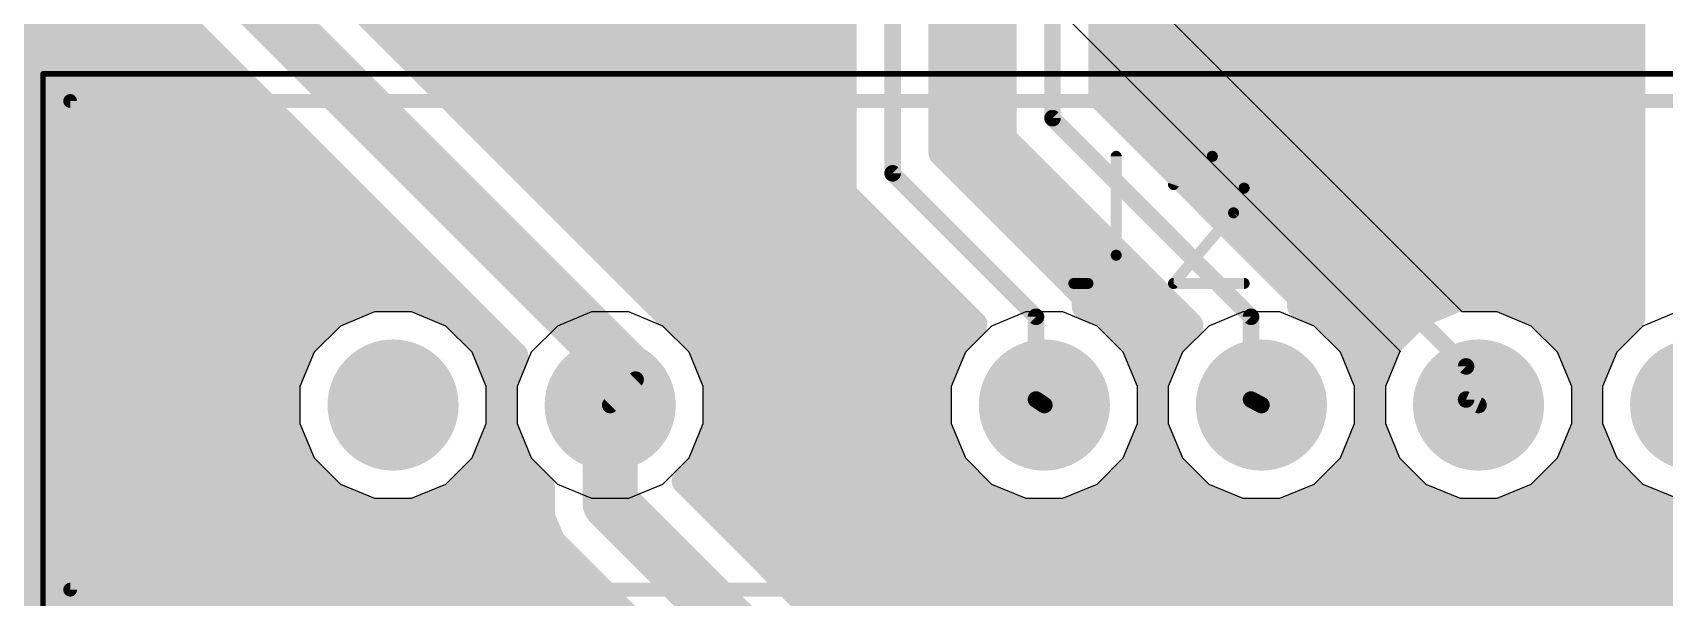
# Model space of a CAD drawing. Extents: x -1.28 to 1.28, y -1.28 to 1.27.
# Drawn here: x -0.412 to 0.18, y -0.72 to -0.515 of the extents above; entities that cross this region are included whole.
import ezdxf

# ---------------------------------------------------------------- set-up
doc = ezdxf.new("R2010")
doc.units = 0
for name, color, linetype in [('1', 12, 'CONTINUOUS'), ('16', 132, 'CONTINUOUS'), ('17', 110, 'CONTINUOUS'), ('20', 31, 'CONTINUOUS'), ('21', 100, 'CONTINUOUS'), ('25', 100, 'CONTINUOUS'), ('39', 12, 'CONTINUOUS'), ('51', 100, 'CONTINUOUS')]:
    doc.layers.add(name, color=color, linetype=linetype)

# ---------------------------------------------------------------- blocks, each defined once
blk = doc.blocks.new('ROUNDP')
at = {"const_width": 0.5}
blk.add_lwpolyline([(0, -0.25, 1), (0, 0.25, 1), (0, -0.25)], format="xyb", dxfattribs=at)

msp = doc.modelspace()

# ---------------------------------------------------------------- linework, layer by layer
at = {"layer": '1'}
for points, const_width in [([(-0.1, 0.038), (-0.1, -0.566)], 0.006), ([(-0.042, -0.306), (-0.042, -0.546)], 0.006), ([(-0.118, -0.329802), (-0.118, -0.573456)], 0.01), ([(-0.082, -0.558544), (-0.082, -0.329802)], 0.01), ([(-0.024, -0.538544), (-0.024, -0.335802)], 0.01), ([(-0.06, -0.343159), (-0.06, -0.553456)], 0.01), ([(0.168, -0.355456), (0.168, -0.618417)], 0.01), ([(-0.18226, -0.616384), (-0.3775, -0.421145)], 0.01), ([(-0.4, -0.434), (-0.19322, -0.64078)], 0.02), ([(-0.421194, -0.448161), (-0.237075, -0.63228)], 0.01), ([(-0.682, -0.51), (-0.359355, -0.51)], 0.01), ([(-0.288645, -0.51), (-0.118, -0.51)], 0.01), ([(-0.082, -0.51), (-0.06, -0.51)], 0.01), ([(-0.024, -0.51), (0.168, -0.51)], 0.01), ([(-0.682, -0.52), (-0.349355, -0.52)], 0.01), ([(-0.278645, -0.52), (-0.118, -0.52)], 0.01), ([(-0.082, -0.52), (-0.06, -0.52)], 0.01), ([(-0.024, -0.52), (0.168, -0.52)], 0.01), ([(-0.682, -0.53), (-0.339355, -0.53)], 0.01), ([(-0.268645, -0.53), (-0.118, -0.53)], 0.01), ([(-0.082, -0.53), (-0.06, -0.53)], 0.01), ([(-0.024, -0.53), (0.168, -0.53)], 0.01), ([(-0.682, -0.54), (-0.329355, -0.54)], 0.01), ([(-0.258645, -0.54), (-0.118, -0.54)], 0.01), ([(-0.082, -0.54), (-0.06, -0.54)], 0.01), ([(0.048, -0.610544), (-0.024, -0.538544)], 0.01), ([(-0.022544, -0.54), (0.168, -0.54)], 0.01), ([(-0.042, -0.546), (0.03, -0.618)], 0.006), ([(-0.682, -0.55), (-0.319355, -0.55)], 0.01), ([(-0.248645, -0.55), (-0.118, -0.55)], 0.01), ([(-0.082, -0.55), (-0.06, -0.55)], 0.01), ([(-0.06, -0.553456), (-0.049456, -0.564)], 0.01), ([(-0.012544, -0.55), (0.168, -0.55)], 0.01), ([(-0.682, -0.56), (-0.309355, -0.56)], 0.01), ([(-0.238645, -0.56), (-0.118, -0.56)], 0.01), ([(-0.03, -0.610544), (-0.082, -0.558544)], 0.01), ([(-0.080544, -0.56), (-0.053456, -0.56)], 0.01), ([(-0.002544, -0.56), (0.168, -0.56)], 0.01), ([(-0.049456, -0.564), (0.007741, -0.621196)], 0.01), ([(-0.682, -0.57), (-0.299355, -0.57)], 0.01), ([(-0.228645, -0.57), (-0.118, -0.57)], 0.01), ([(-0.1, -0.566), (-0.048, -0.618)], 0.006), ([(-0.070544, -0.57), (-0.043456, -0.57)], 0.01), ([(0.007456, -0.57), (0.168, -0.57)], 0.01), ([(-0.118, -0.573456), (-0.107456, -0.584)], 0.01), ([(-0.682, -0.58), (-0.289355, -0.58)], 0.01), ([(-0.218645, -0.58), (-0.111456, -0.58)], 0.01), ([(-0.107456, -0.584), (-0.070629, -0.620826)], 0.01), ([(-0.060544, -0.58), (-0.033456, -0.58)], 0.01), ([(0.017456, -0.58), (0.168, -0.58)], 0.01), ([(-0.682, -0.59), (-0.279355, -0.59)], 0.01), ([(-0.208645, -0.59), (-0.101456, -0.59)], 0.01), ([(-0.050544, -0.59), (-0.023456, -0.59)], 0.01), ([(0.027456, -0.59), (0.168, -0.59)], 0.01), ([(-0.682, -0.6), (-0.269355, -0.6)], 0.01), ([(-0.198645, -0.6), (-0.091456, -0.6)], 0.01), ([(-0.040544, -0.6), (-0.013456, -0.6)], 0.01), ([(0.037456, -0.6), (0.168, -0.6)], 0.01), ([(-0.682, -0.61), (-0.259355, -0.61)], 0.01), ([(-0.288895, -0.61122), (-0.303148, -0.617124)], 0.01), ([(-0.273467, -0.61122), (-0.288895, -0.61122)], 0.01), ([(-0.259214, -0.617124), (-0.273467, -0.61122)], 0.01), ([(-0.188645, -0.61), (-0.081456, -0.61)], 0.01), ([(-0.030544, -0.61), (-0.003456, -0.61)], 0.01), ([(-0.03, -0.614222), (-0.03, -0.610544)], 0.01), ([(-0.022994, -0.617124), (-0.03, -0.614222)], 0.01), ([(0.047456, -0.61), (0.168, -0.61)], 0.01), ([(0.048, -0.613916), (0.048, -0.610544)], 0.01), ([(0.055746, -0.617124), (0.048, -0.613916)], 0.01), ([(0.104806, -0.61122), (0.090553, -0.617124)], 0.01), ([(0.120233, -0.61122), (0.104806, -0.61122)], 0.01), ([(0.134486, -0.617124), (0.120233, -0.61122)], 0.01), ([(-0.682, -0.62), (-0.306024, -0.62)], 0.01), ([(-0.303148, -0.617124), (-0.314057, -0.628033)], 0.01), ([(-0.248305, -0.628033), (-0.259214, -0.617124)], 0.01), ([(-0.256338, -0.62), (-0.249355, -0.62)], 0.01), ([(-0.180474, -0.617124), (-0.18226, -0.616384)], 0.01), ([(-0.169565, -0.628033), (-0.180474, -0.617124)], 0.01), ([(-0.177598, -0.62), (-0.071456, -0.62)], 0.01), ([(-0.048, -0.618), (-0.048, -0.648)], 0.006), ([(-0.012085, -0.628033), (-0.022994, -0.617124)], 0.01), ([(-0.020118, -0.62), (0.006544, -0.62)], 0.01), ([(0.03, -0.618), (0.03, -0.648)], 0.006), ([(0.066655, -0.628033), (0.055746, -0.617124)], 0.01), ([(0.058622, -0.62), (0.087677, -0.62)], 0.01), ([(0.090553, -0.617124), (0.079644, -0.628033)], 0.01), ([(0.145395, -0.628033), (0.134486, -0.617124)], 0.01), ([(0.137362, -0.62), (0.166417, -0.62)], 0.01), ([(0.168, -0.618417), (0.158384, -0.628033)], 0.01), ([(-0.070629, -0.620826), (-0.077836, -0.628033)], 0.01), ([(0.007741, -0.621196), (0.000904, -0.628033)], 0.01), ([(-0.682, -0.63), (-0.314871, -0.63)], 0.01), ([(-0.314057, -0.628033), (-0.319961, -0.642286)], 0.01), ([(-0.242402, -0.642286), (-0.248305, -0.628033)], 0.01), ([(-0.247491, -0.63), (-0.239355, -0.63)], 0.01), ([(-0.237075, -0.63228), (-0.24122, -0.642286)], 0.01), ([(-0.163661, -0.642286), (-0.169565, -0.628033)], 0.01), ([(-0.16875, -0.63), (-0.078651, -0.63)], 0.01), ([(-0.077836, -0.628033), (-0.08374, -0.642286)], 0.01), ([(-0.006181, -0.642286), (-0.012085, -0.628033)], 0.01), ([(-0.01127, -0.63), (0.000089, -0.63)], 0.01), ([(0.000904, -0.628033), (-0.005, -0.642286)], 0.01), ([(0.072559, -0.642286), (0.066655, -0.628033)], 0.01), ([(0.06747, -0.63), (0.078829, -0.63)], 0.01), ([(0.079644, -0.628033), (0.07374, -0.642286)], 0.01), ([(0.151299, -0.642286), (0.145395, -0.628033)], 0.01), ([(0.14621, -0.63), (0.157569, -0.63)], 0.01), ([(0.158384, -0.628033), (0.15248, -0.642286)], 0.01), ([(-0.682, -0.64), (-0.319014, -0.64)], 0.01), ([(-0.319961, -0.642286), (-0.319961, -0.657714)], 0.01), ([(-0.243348, -0.64), (-0.240273, -0.64)], 0.01), ([(-0.242402, -0.657714), (-0.242402, -0.642286)], 0.01), ([(-0.24122, -0.642286), (-0.24122, -0.657714)], 0.01), ([(-0.202441, -0.65), (-0.19322, -0.64078)], 0.006), ([(-0.164608, -0.64), (-0.082793, -0.64)], 0.01), ([(-0.163661, -0.657714), (-0.163661, -0.642286)], 0.01), ([(-0.08374, -0.642286), (-0.08374, -0.657714)], 0.01), ([(-0.007128, -0.64), (-0.004053, -0.64)], 0.01), ([(-0.006181, -0.657714), (-0.006181, -0.642286)], 0.01), ([(-0.005, -0.642286), (-0.005, -0.657714)], 0.01), ([(0.071612, -0.64), (0.074687, -0.64)], 0.01), ([(0.072559, -0.657714), (0.072559, -0.642286)], 0.01), ([(0.07374, -0.642286), (0.07374, -0.657714)], 0.01), ([(0.150352, -0.64), (0.153427, -0.64)], 0.01), ([(0.151299, -0.657714), (0.151299, -0.642286)], 0.01), ([(0.15248, -0.642286), (0.15248, -0.657714)], 0.01), ([(-0.682, -0.65), (-0.319961, -0.65)], 0.01), ([(-0.242402, -0.65), (-0.24122, -0.65)], 0.01), ([(-0.202441, -0.65), (-0.202441, -0.685559)], 0.02), ([(-0.163661, -0.65), (-0.08374, -0.65)], 0.01), ([(-0.048, -0.648), (-0.044961, -0.65)], 0.006), ([(-0.006181, -0.65), (-0.005, -0.65)], 0.01), ([(0.03, -0.648), (0.03378, -0.65)], 0.006), ([(0.072559, -0.65), (0.07374, -0.65)], 0.01), ([(0.151299, -0.65), (0.15248, -0.65)], 0.01), ([(-0.682, -0.66), (-0.319014, -0.66)], 0.01), ([(-0.319961, -0.657714), (-0.314057, -0.671967)], 0.01), ([(-0.248305, -0.671967), (-0.242402, -0.657714)], 0.01), ([(-0.243349, -0.66), (-0.240273, -0.66)], 0.01), ([(-0.24122, -0.657714), (-0.235317, -0.671967)], 0.01), ([(-0.169565, -0.671967), (-0.163661, -0.657714)], 0.01), ([(-0.164609, -0.66), (-0.082793, -0.66)], 0.01), ([(-0.08374, -0.657714), (-0.077836, -0.671967)], 0.01), ([(-0.012085, -0.671967), (-0.006181, -0.657714)], 0.01), ([(-0.007128, -0.66), (-0.004053, -0.66)], 0.01), ([(-0.005, -0.657714), (0.000904, -0.671967)], 0.01), ([(0.066655, -0.671967), (0.072559, -0.657714)], 0.01), ([(0.071612, -0.66), (0.074687, -0.66)], 0.01), ([(0.07374, -0.657714), (0.079644, -0.671967)], 0.01), ([(0.145395, -0.671967), (0.151299, -0.657714)], 0.01), ([(0.150352, -0.66), (0.153427, -0.66)], 0.01), ([(0.15248, -0.657714), (0.158384, -0.671967)], 0.01), ([(-0.682, -0.67), (-0.314871, -0.67)], 0.01), ([(-0.314057, -0.671967), (-0.303148, -0.682876)], 0.01), ([(-0.259214, -0.682876), (-0.248305, -0.671967)], 0.01), ([(-0.247491, -0.67), (-0.236131, -0.67)], 0.01), ([(-0.235317, -0.671967), (-0.227441, -0.679843)], 0.01), ([(-0.175122, -0.677523), (-0.169565, -0.671967)], 0.01), ([(-0.168751, -0.67), (-0.078651, -0.67)], 0.01), ([(-0.077836, -0.671967), (-0.066927, -0.682876)], 0.01), ([(-0.022994, -0.682876), (-0.012085, -0.671967)], 0.01), ([(-0.01127, -0.67), (0.000089, -0.67)], 0.01), ([(0.000904, -0.671967), (0.011813, -0.682876)], 0.01), ([(0.055746, -0.682876), (0.066655, -0.671967)], 0.01), ([(0.06747, -0.67), (0.078829, -0.67)], 0.01), ([(0.079644, -0.671967), (0.090553, -0.682876)], 0.01), ([(0.134486, -0.682876), (0.145395, -0.671967)], 0.01), ([(0.14621, -0.67), (0.157569, -0.67)], 0.01), ([(0.158384, -0.671967), (0.169293, -0.682876)], 0.01), ([(-0.127645, -0.725), (-0.175122, -0.677523)], 0.01), ([(-0.682, -0.68), (-0.306023, -0.68)], 0.01), ([(-0.303148, -0.682876), (-0.288895, -0.688779)], 0.01), ([(-0.273467, -0.688779), (-0.259214, -0.682876)], 0.01), ([(-0.256339, -0.68), (-0.227441, -0.68)], 0.01), ([(-0.227441, -0.679843), (-0.227441, -0.690532)], 0.01), ([(-0.138, -0.75), (-0.202441, -0.685559)], 0.02), ([(-0.172645, -0.68), (-0.069803, -0.68)], 0.01), ([(-0.066927, -0.682876), (-0.052674, -0.688779)], 0.01), ([(-0.037247, -0.688779), (-0.022994, -0.682876)], 0.01), ([(-0.020118, -0.68), (0.008937, -0.68)], 0.01), ([(0.011813, -0.682876), (0.026066, -0.688779)], 0.01), ([(0.041493, -0.688779), (0.055746, -0.682876)], 0.01), ([(0.058622, -0.68), (0.087677, -0.68)], 0.01), ([(0.090553, -0.682876), (0.104806, -0.688779)], 0.01), ([(0.120233, -0.688779), (0.134486, -0.682876)], 0.01), ([(0.137362, -0.68), (0.166417, -0.68)], 0.01), ([(0.169293, -0.682876), (0.183546, -0.688779)], 0.01), ([(-0.682, -0.69), (-0.227441, -0.69)], 0.01), ([(-0.288895, -0.688779), (-0.273467, -0.688779)], 0.01), ([(-0.227441, -0.690532), (-0.223635, -0.69972)], 0.01), ([(-0.162645, -0.69), (0.366206, -0.69)], 0.01), ([(-0.052674, -0.688779), (-0.037247, -0.688779)], 0.01), ([(0.026066, -0.688779), (0.041493, -0.688779)], 0.01), ([(0.104806, -0.688779), (0.120233, -0.688779)], 0.01), ([(0.183546, -0.688779), (0.198974, -0.688779)], 0.01), ([(-0.682, -0.7), (-0.223355, -0.7)], 0.01), ([(-0.223635, -0.69972), (-0.216602, -0.706753)], 0.01), ([(-0.152645, -0.7), (0.356206, -0.7)], 0.01), ([(-0.216602, -0.706753), (-0.159194, -0.764161)], 0.01), ([(-0.682, -0.71), (-0.213355, -0.71)], 0.01), ([(-0.142645, -0.71), (0.346206, -0.71)], 0.01), ([(-0.682, -0.72), (-0.203355, -0.72)], 0.01), ([(-0.132645, -0.72), (0.336206, -0.72)], 0.01)]:
    msp.add_lwpolyline(points, dxfattribs=dict(at, const_width=const_width))
for points, const_width in [([(-0.359355, -0.5125, 1), (-0.359355, -0.5075)], 0.005), ([(-0.288645, -0.5075, 1), (-0.288645, -0.5125)], 0.005), ([(-0.118, -0.5125, 1), (-0.118, -0.5075)], 0.005), ([(-0.082, -0.5075, 1), (-0.082, -0.5125)], 0.005), ([(-0.06, -0.5125, 1), (-0.06, -0.5075)], 0.005), ([(-0.024, -0.5075, 1), (-0.024, -0.5125)], 0.005), ([(0.168, -0.5125, 1), (0.168, -0.5075)], 0.005), ([(-0.349355, -0.5225, 1), (-0.349355, -0.5175)], 0.005), ([(-0.278645, -0.5175, 1), (-0.278645, -0.5225)], 0.005), ([(-0.118, -0.5225, 1), (-0.118, -0.5175)], 0.005), ([(-0.082, -0.5175, 1), (-0.082, -0.5225)], 0.005), ([(-0.06, -0.5225, 1), (-0.06, -0.5175)], 0.005), ([(-0.024, -0.5175, 1), (-0.024, -0.5225)], 0.005), ([(0.168, -0.5225, 1), (0.168, -0.5175)], 0.005), ([(-0.339355, -0.5325, 1), (-0.339355, -0.5275)], 0.005), ([(-0.268645, -0.5275, 1), (-0.268645, -0.5325)], 0.005), ([(-0.118, -0.5325, 1), (-0.118, -0.5275)], 0.005), ([(-0.082, -0.5275, 1), (-0.082, -0.5325)], 0.005), ([(-0.06, -0.5325, 1), (-0.06, -0.5275)], 0.005), ([(-0.024, -0.5275, 1), (-0.024, -0.5325)], 0.005), ([(0.168, -0.5325, 1), (0.168, -0.5275)], 0.005), ([(-0.329355, -0.5425, 1), (-0.329355, -0.5375)], 0.005), ([(-0.258645, -0.5375, 1), (-0.258645, -0.5425)], 0.005), ([(-0.118, -0.5425, 1), (-0.118, -0.5375)], 0.005), ([(-0.082, -0.5375, 1), (-0.082, -0.5425)], 0.005), ([(-0.06, -0.5425, 1), (-0.06, -0.5375)], 0.005), ([(-0.022232, -0.536776, 1), (-0.025768, -0.540312)], 0.005), ([(-0.0265, -0.538544, 1), (-0.0215, -0.538544)], 0.005), ([(-0.022544, -0.5375, 1), (-0.022544, -0.5425)], 0.005), ([(0.168, -0.5425, 1), (0.168, -0.5375)], 0.005), ([(-0.040939, -0.544939, 1), (-0.043061, -0.547061)], 0.003), ([(-0.0435, -0.546, 1), (-0.0405, -0.546)], 0.003), ([(-0.319355, -0.5525, 1), (-0.319355, -0.5475)], 0.005), ([(-0.248645, -0.5475, 1), (-0.248645, -0.5525)], 0.005), ([(-0.118, -0.5525, 1), (-0.118, -0.5475)], 0.005), ([(-0.082, -0.5475, 1), (-0.082, -0.5525)], 0.005), ([(-0.058232, -0.551688, 1), (-0.061768, -0.555224)], 0.005), ([(-0.06, -0.5525, 1), (-0.06, -0.5475)], 0.005), ([(-0.012544, -0.5475, 1), (-0.012544, -0.5525)], 0.005), ([(0.168, -0.5525, 1), (0.168, -0.5475)], 0.005), ([(-0.309355, -0.5625, 1), (-0.309355, -0.5575)], 0.005), ([(-0.238645, -0.5575, 1), (-0.238645, -0.5625)], 0.005), ([(-0.118, -0.5625, 1), (-0.118, -0.5575)], 0.005), ([(-0.080232, -0.556776, 1), (-0.083768, -0.560312)], 0.005), ([(-0.0845, -0.558544, 1), (-0.0795, -0.558544)], 0.005), ([(-0.080544, -0.5575, 1), (-0.080544, -0.5625)], 0.005), ([(-0.0625, -0.553456, 1), (-0.0575, -0.553456)], 0.005), ([(-0.053456, -0.5625, 1), (-0.053456, -0.5575)], 0.005), ([(-0.002544, -0.5575, 1), (-0.002544, -0.5625)], 0.005), ([(0.168, -0.5625, 1), (0.168, -0.5575)], 0.005), ([(-0.047688, -0.562232, 1), (-0.051224, -0.565768)], 0.005), ([(-0.051224, -0.565768, 1), (-0.047688, -0.562232)], 0.005), ([(-0.299355, -0.5725, 1), (-0.299355, -0.5675)], 0.005), ([(-0.228645, -0.5675, 1), (-0.228645, -0.5725)], 0.005), ([(-0.118, -0.5725, 1), (-0.118, -0.5675)], 0.005), ([(-0.098939, -0.564939, 1), (-0.101061, -0.567061)], 0.003), ([(-0.1015, -0.566, 1), (-0.0985, -0.566)], 0.003), ([(-0.070544, -0.5675, 1), (-0.070544, -0.5725)], 0.005), ([(-0.043456, -0.5725, 1), (-0.043456, -0.5675)], 0.005), ([(0.007456, -0.5675, 1), (0.007456, -0.5725)], 0.005), ([(0.168, -0.5725, 1), (0.168, -0.5675)], 0.005), ([(-0.116232, -0.571688, 1), (-0.119768, -0.575224)], 0.005), ([(-0.1205, -0.573456, 1), (-0.1155, -0.573456)], 0.005), ([(-0.289355, -0.5825, 1), (-0.289355, -0.5775)], 0.005), ([(-0.218645, -0.5775, 1), (-0.218645, -0.5825)], 0.005), ([(-0.111456, -0.5825, 1), (-0.111456, -0.5775)], 0.005), ([(-0.105688, -0.582232, 1), (-0.109224, -0.585768)], 0.005), ([(-0.109224, -0.585768, 1), (-0.105688, -0.582232)], 0.005), ([(-0.060544, -0.5775, 1), (-0.060544, -0.5825)], 0.005), ([(-0.033456, -0.5825, 1), (-0.033456, -0.5775)], 0.005), ([(0.017456, -0.5775, 1), (0.017456, -0.5825)], 0.005), ([(0.168, -0.5825, 1), (0.168, -0.5775)], 0.005), ([(-0.279355, -0.5925, 1), (-0.279355, -0.5875)], 0.005), ([(-0.208645, -0.5875, 1), (-0.208645, -0.5925)], 0.005), ([(-0.101456, -0.5925, 1), (-0.101456, -0.5875)], 0.005), ([(-0.050544, -0.5875, 1), (-0.050544, -0.5925)], 0.005), ([(-0.023456, -0.5925, 1), (-0.023456, -0.5875)], 0.005), ([(0.027456, -0.5875, 1), (0.027456, -0.5925)], 0.005), ([(0.168, -0.5925, 1), (0.168, -0.5875)], 0.005), ([(-0.269355, -0.6025, 1), (-0.269355, -0.5975)], 0.005), ([(-0.198645, -0.5975, 1), (-0.198645, -0.6025)], 0.005), ([(-0.091456, -0.6025, 1), (-0.091456, -0.5975)], 0.005), ([(-0.040544, -0.5975, 1), (-0.040544, -0.6025)], 0.005), ([(-0.013456, -0.6025, 1), (-0.013456, -0.5975)], 0.005), ([(0.037456, -0.5975, 1), (0.037456, -0.6025)], 0.005), ([(0.168, -0.6025, 1), (0.168, -0.5975)], 0.005), ([(-0.288895, -0.60872, 1), (-0.288895, -0.61372)], 0.005), ([(-0.287938, -0.61353, 1), (-0.289852, -0.608911)], 0.005), ([(-0.272511, -0.608911, 1), (-0.274424, -0.61353)], 0.005), ([(-0.273467, -0.61372, 1), (-0.273467, -0.60872)], 0.005), ([(-0.259355, -0.6125, 1), (-0.259355, -0.6075)], 0.005), ([(-0.188645, -0.6075, 1), (-0.188645, -0.6125)], 0.005), ([(-0.081456, -0.6125, 1), (-0.081456, -0.6075)], 0.005), ([(-0.030544, -0.6075, 1), (-0.030544, -0.6125)], 0.005), ([(-0.0275, -0.610544, 1), (-0.0325, -0.610544)], 0.005), ([(-0.029043, -0.611912, 1), (-0.030957, -0.616532)], 0.005), ([(-0.031768, -0.612312, 1), (-0.028232, -0.608776)], 0.005), ([(-0.003456, -0.6125, 1), (-0.003456, -0.6075)], 0.005), ([(0.047456, -0.6075, 1), (0.047456, -0.6125)], 0.005), ([(0.0505, -0.610544, 1), (0.0455, -0.610544)], 0.005), ([(0.048957, -0.611606, 1), (0.047043, -0.616225)], 0.005), ([(0.046232, -0.612312, 1), (0.049768, -0.608776)], 0.005), ([(0.104806, -0.60872, 1), (0.104806, -0.61372)], 0.005), ([(0.105763, -0.61353, 1), (0.103849, -0.608911)], 0.005), ([(0.12119, -0.608911, 1), (0.119277, -0.61353)], 0.005), ([(0.120233, -0.61372, 1), (0.120233, -0.60872)], 0.005), ([(0.168, -0.6125, 1), (0.168, -0.6075)], 0.005), ([(-0.306024, -0.6225, 1), (-0.306024, -0.6175)], 0.005), ([(-0.304105, -0.614815, 1), (-0.302191, -0.619434)], 0.005), ([(-0.30138, -0.618892, 1), (-0.304916, -0.615356)], 0.005), ([(-0.257446, -0.615356, 1), (-0.260982, -0.618892)], 0.005), ([(-0.260171, -0.619434, 1), (-0.258257, -0.614815)], 0.005), ([(-0.256338, -0.6175, 1), (-0.256338, -0.6225)], 0.005), ([(-0.249355, -0.6225, 1), (-0.249355, -0.6175)], 0.005), ([(-0.181304, -0.614075, 1), (-0.183217, -0.618694)], 0.005), ([(-0.184028, -0.618152, 1), (-0.180492, -0.614617)], 0.005), ([(-0.178706, -0.615356, 1), (-0.182242, -0.618892)], 0.005), ([(-0.181431, -0.619434, 1), (-0.179517, -0.614815)], 0.005), ([(-0.177598, -0.6175, 1), (-0.177598, -0.6225)], 0.005), ([(-0.071456, -0.6225, 1), (-0.071456, -0.6175)], 0.005), ([(-0.0465, -0.618, 1), (-0.0495, -0.618)], 0.003), ([(-0.049061, -0.619061, 1), (-0.046939, -0.616939)], 0.003), ([(-0.0325, -0.614222, 1), (-0.0275, -0.614222)], 0.005), ([(-0.021226, -0.615356, 1), (-0.024761, -0.618892)], 0.005), ([(-0.02395, -0.619434, 1), (-0.022037, -0.614815)], 0.005), ([(-0.020118, -0.6175, 1), (-0.020118, -0.6225)], 0.005), ([(0.006544, -0.6225, 1), (0.006544, -0.6175)], 0.005), ([(0.0315, -0.618, 1), (0.0285, -0.618)], 0.003), ([(0.028939, -0.619061, 1), (0.031061, -0.616939)], 0.003), ([(0.0455, -0.613916, 1), (0.0505, -0.613916)], 0.005), ([(0.057514, -0.615356, 1), (0.053979, -0.618892)], 0.005), ([(0.05479, -0.619434, 1), (0.056703, -0.614815)], 0.005), ([(0.058622, -0.6175, 1), (0.058622, -0.6225)], 0.005), ([(0.087677, -0.6225, 1), (0.087677, -0.6175)], 0.005), ([(0.089596, -0.614815, 1), (0.091509, -0.619434)], 0.005), ([(0.092321, -0.618892, 1), (0.088785, -0.615356)], 0.005), ([(0.136254, -0.615356, 1), (0.132719, -0.618892)], 0.005), ([(0.13353, -0.619434, 1), (0.135443, -0.614815)], 0.005), ([(0.137362, -0.6175, 1), (0.137362, -0.6225)], 0.005), ([(0.169768, -0.620185, 1), (0.166232, -0.616649)], 0.005), ([(0.166417, -0.6225, 1), (0.166417, -0.6175)], 0.005), ([(-0.068862, -0.622594, 1), (-0.072397, -0.619058)], 0.005), ([(-0.072397, -0.622594, 1), (-0.068862, -0.619059)], 0.005), ([(0.009508, -0.622964, 1), (0.005973, -0.619429)], 0.005), ([(0.005973, -0.622964, 1), (0.009508, -0.619429)], 0.005), ([(0.1655, -0.618417, 1), (0.1705, -0.618417)], 0.005), ([(-0.315824, -0.626265, 1), (-0.312289, -0.629801)], 0.005), ([(-0.311747, -0.62899, 1), (-0.316366, -0.627076)], 0.005), ([(-0.314871, -0.6325, 1), (-0.314871, -0.6275)], 0.005), ([(-0.245996, -0.627076, 1), (-0.250615, -0.62899)], 0.005), ([(-0.250073, -0.629801, 1), (-0.246538, -0.626265)], 0.005), ([(-0.247491, -0.6275, 1), (-0.247491, -0.6325)], 0.005), ([(-0.234766, -0.633236, 1), (-0.239385, -0.631323)], 0.005), ([(-0.239355, -0.6325, 1), (-0.239355, -0.6275)], 0.005), ([(-0.167256, -0.627076, 1), (-0.171875, -0.62899)], 0.005), ([(-0.171333, -0.629801, 1), (-0.167797, -0.626265)], 0.005), ([(-0.16875, -0.6275, 1), (-0.16875, -0.6325)], 0.005), ([(-0.079604, -0.626265, 1), (-0.076068, -0.629801)], 0.005), ([(-0.075527, -0.62899, 1), (-0.080146, -0.627076)], 0.005), ([(-0.078651, -0.6325, 1), (-0.078651, -0.6275)], 0.005), ([(-0.009775, -0.627076, 1), (-0.014395, -0.62899)], 0.005), ([(-0.013853, -0.629801, 1), (-0.010317, -0.626265)], 0.005), ([(-0.01127, -0.6275, 1), (-0.01127, -0.6325)], 0.005), ([(-0.000864, -0.626265, 1), (0.002672, -0.629801)], 0.005), ([(0.003213, -0.62899, 1), (-0.001406, -0.627076)], 0.005), ([(0.000089, -0.6325, 1), (0.000089, -0.6275)], 0.005), ([(0.068965, -0.627076, 1), (0.064345, -0.62899)], 0.005), ([(0.064887, -0.629801, 1), (0.068423, -0.626265)], 0.005), ([(0.06747, -0.6275, 1), (0.06747, -0.6325)], 0.005), ([(0.077876, -0.626265, 1), (0.081412, -0.629801)], 0.005), ([(0.081954, -0.62899, 1), (0.077334, -0.627076)], 0.005), ([(0.078829, -0.6325, 1), (0.078829, -0.6275)], 0.005), ([(0.147705, -0.627076, 1), (0.143086, -0.62899)], 0.005), ([(0.143628, -0.629801, 1), (0.147163, -0.626265)], 0.005), ([(0.14621, -0.6275, 1), (0.14621, -0.6325)], 0.005), ([(0.156616, -0.626265, 1), (0.160152, -0.629801)], 0.005), ([(0.160694, -0.62899, 1), (0.156074, -0.627076)], 0.005), ([(0.157569, -0.6325, 1), (0.157569, -0.6275)], 0.005), ([(-0.238843, -0.634047, 1), (-0.235308, -0.630512)], 0.005), ([(-0.196756, -0.644315, 1), (-0.189685, -0.637244)], 0.01), ([(-0.317461, -0.642286, 1), (-0.322461, -0.642286)], 0.005), ([(-0.32227, -0.641329, 1), (-0.317651, -0.643243)], 0.005), ([(-0.319014, -0.6425, 1), (-0.319014, -0.6375)], 0.005), ([(-0.243348, -0.6375, 1), (-0.243348, -0.6425)], 0.005), ([(-0.239902, -0.642286, 1), (-0.244902, -0.642286)], 0.005), ([(-0.244711, -0.643243, 1), (-0.240092, -0.641329)], 0.005), ([(-0.23872, -0.642286, 1), (-0.24372, -0.642286)], 0.005), ([(-0.24353, -0.641329, 1), (-0.238911, -0.643243)], 0.005), ([(-0.240273, -0.6425, 1), (-0.240273, -0.6375)], 0.005), ([(-0.19216, -0.64184, 1), (-0.194281, -0.639719)], 0.003), ([(-0.164608, -0.6375, 1), (-0.164608, -0.6425)], 0.005), ([(-0.161161, -0.642286, 1), (-0.166161, -0.642286)], 0.005), ([(-0.165971, -0.643243, 1), (-0.161352, -0.641329)], 0.005), ([(-0.08124, -0.642286, 1), (-0.08624, -0.642286)], 0.005), ([(-0.08605, -0.641329, 1), (-0.08143, -0.643243)], 0.005), ([(-0.082793, -0.6425, 1), (-0.082793, -0.6375)], 0.005), ([(-0.007128, -0.6375, 1), (-0.007128, -0.6425)], 0.005), ([(-0.003681, -0.642286, 1), (-0.008681, -0.642286)], 0.005), ([(-0.008491, -0.643243, 1), (-0.003871, -0.641329)], 0.005), ([(-0.0025, -0.642286, 1), (-0.0075, -0.642286)], 0.005), ([(-0.00731, -0.641329, 1), (-0.00269, -0.643243)], 0.005), ([(-0.004053, -0.6425, 1), (-0.004053, -0.6375)], 0.005), ([(0.071612, -0.6375, 1), (0.071612, -0.6425)], 0.005), ([(0.075059, -0.642286, 1), (0.070059, -0.642286)], 0.005), ([(0.070249, -0.643243, 1), (0.074869, -0.641329)], 0.005), ([(0.07624, -0.642286, 1), (0.07124, -0.642286)], 0.005), ([(0.07143, -0.641329, 1), (0.07605, -0.643243)], 0.005), ([(0.074687, -0.6425, 1), (0.074687, -0.6375)], 0.005), ([(0.150352, -0.6375, 1), (0.150352, -0.6425)], 0.005), ([(0.153799, -0.642286, 1), (0.148799, -0.642286)], 0.005), ([(0.148989, -0.643243, 1), (0.153609, -0.641329)], 0.005), ([(0.15498, -0.642286, 1), (0.14998, -0.642286)], 0.005), ([(0.150171, -0.641329, 1), (0.15479, -0.643243)], 0.005), ([(0.153427, -0.6425, 1), (0.153427, -0.6375)], 0.005), ([(-0.319961, -0.6525, 1), (-0.319961, -0.6475)], 0.005), ([(-0.242402, -0.6475, 1), (-0.242402, -0.6525)], 0.005), ([(-0.24122, -0.6525, 1), (-0.24122, -0.6475)], 0.005), ([(-0.197441, -0.65, 1), (-0.207441, -0.65)], 0.01), ([(-0.163661, -0.6475, 1), (-0.163661, -0.6525)], 0.005), ([(-0.08374, -0.6525, 1), (-0.08374, -0.6475)], 0.005), ([(-0.047175, -0.646747, 1), (-0.048825, -0.649253)], 0.003), ([(-0.006181, -0.6475, 1), (-0.006181, -0.6525)], 0.005), ([(-0.005, -0.6525, 1), (-0.005, -0.6475)], 0.005), ([(0.030702, -0.646674, 1), (0.029298, -0.649326)], 0.003), ([(0.072559, -0.6475, 1), (0.072559, -0.6525)], 0.005), ([(0.07374, -0.6525, 1), (0.07374, -0.6475)], 0.005), ([(0.151299, -0.6475, 1), (0.151299, -0.6525)], 0.005), ([(0.15248, -0.6525, 1), (0.15248, -0.6475)], 0.005), ([(-0.203502, -0.648939, 1), (-0.20138, -0.651061)], 0.003), ([(-0.0495, -0.648, 1), (-0.0465, -0.648)], 0.003), ([(-0.045785, -0.651253, 1), (-0.044136, -0.648747)], 0.003), ([(0.0285, -0.648, 1), (0.0315, -0.648)], 0.003), ([(0.033078, -0.651326, 1), (0.034481, -0.648674)], 0.003), ([(-0.322461, -0.657714, 1), (-0.317461, -0.657714)], 0.005), ([(-0.317651, -0.656757, 1), (-0.32227, -0.65867)], 0.005), ([(-0.319014, -0.6625, 1), (-0.319014, -0.6575)], 0.005), ([(-0.243349, -0.6575, 1), (-0.243349, -0.6625)], 0.005), ([(-0.244902, -0.657714, 1), (-0.239902, -0.657714)], 0.005), ([(-0.240092, -0.65867, 1), (-0.244711, -0.656757)], 0.005), ([(-0.238911, -0.656757, 1), (-0.24353, -0.65867)], 0.005), ([(-0.24372, -0.657714, 1), (-0.23872, -0.657714)], 0.005), ([(-0.240273, -0.6625, 1), (-0.240273, -0.6575)], 0.005), ([(-0.164609, -0.6575, 1), (-0.164609, -0.6625)], 0.005), ([(-0.166161, -0.657714, 1), (-0.161161, -0.657714)], 0.005), ([(-0.161352, -0.65867, 1), (-0.165971, -0.656757)], 0.005), ([(-0.08143, -0.656757, 1), (-0.08605, -0.65867)], 0.005), ([(-0.08624, -0.657714, 1), (-0.08124, -0.657714)], 0.005), ([(-0.082793, -0.6625, 1), (-0.082793, -0.6575)], 0.005), ([(-0.007128, -0.6575, 1), (-0.007128, -0.6625)], 0.005), ([(-0.008681, -0.657714, 1), (-0.003681, -0.657714)], 0.005), ([(-0.003871, -0.65867, 1), (-0.008491, -0.656757)], 0.005), ([(-0.00269, -0.656757, 1), (-0.00731, -0.65867)], 0.005), ([(-0.0075, -0.657714, 1), (-0.0025, -0.657714)], 0.005), ([(-0.004053, -0.6625, 1), (-0.004053, -0.6575)], 0.005), ([(0.071612, -0.6575, 1), (0.071612, -0.6625)], 0.005), ([(0.070059, -0.657714, 1), (0.075059, -0.657714)], 0.005), ([(0.074869, -0.65867, 1), (0.070249, -0.656757)], 0.005), ([(0.07605, -0.656757, 1), (0.07143, -0.65867)], 0.005), ([(0.07124, -0.657714, 1), (0.07624, -0.657714)], 0.005), ([(0.074687, -0.6625, 1), (0.074687, -0.6575)], 0.005), ([(0.150352, -0.6575, 1), (0.150352, -0.6625)], 0.005), ([(0.148799, -0.657714, 1), (0.153799, -0.657714)], 0.005), ([(0.153609, -0.65867, 1), (0.148989, -0.656757)], 0.005), ([(0.14998, -0.657714, 1), (0.15498, -0.657714)], 0.005), ([(0.15479, -0.656757, 1), (0.150171, -0.65867)], 0.005), ([(0.153427, -0.6625, 1), (0.153427, -0.6575)], 0.005), ([(-0.312289, -0.670199, 1), (-0.315824, -0.673735)], 0.005), ([(-0.316366, -0.672923, 1), (-0.311747, -0.67101)], 0.005), ([(-0.314871, -0.6725, 1), (-0.314871, -0.6675)], 0.005), ([(-0.250615, -0.67101, 1), (-0.245996, -0.672923)], 0.005), ([(-0.246538, -0.673735, 1), (-0.250073, -0.670199)], 0.005), ([(-0.247491, -0.6675, 1), (-0.247491, -0.6725)], 0.005), ([(-0.233549, -0.670199, 1), (-0.237084, -0.673735)], 0.005), ([(-0.237626, -0.672923, 1), (-0.233007, -0.67101)], 0.005), ([(-0.236131, -0.6725, 1), (-0.236131, -0.6675)], 0.005), ([(-0.171875, -0.67101, 1), (-0.167256, -0.672923)], 0.005), ([(-0.167797, -0.673735, 1), (-0.171333, -0.670199)], 0.005), ([(-0.168751, -0.6675, 1), (-0.168751, -0.6725)], 0.005), ([(-0.076068, -0.670199, 1), (-0.079604, -0.673735)], 0.005), ([(-0.080146, -0.672923, 1), (-0.075527, -0.67101)], 0.005), ([(-0.078651, -0.6725, 1), (-0.078651, -0.6675)], 0.005), ([(-0.014395, -0.67101, 1), (-0.009775, -0.672923)], 0.005), ([(-0.010317, -0.673735, 1), (-0.013853, -0.670199)], 0.005), ([(-0.01127, -0.6675, 1), (-0.01127, -0.6725)], 0.005), ([(0.002672, -0.670199, 1), (-0.000864, -0.673735)], 0.005), ([(-0.001406, -0.672923, 1), (0.003213, -0.67101)], 0.005), ([(0.000089, -0.6725, 1), (0.000089, -0.6675)], 0.005), ([(0.064345, -0.67101, 1), (0.068965, -0.672923)], 0.005), ([(0.068423, -0.673735, 1), (0.064887, -0.670199)], 0.005), ([(0.06747, -0.6675, 1), (0.06747, -0.6725)], 0.005), ([(0.081412, -0.670199, 1), (0.077876, -0.673735)], 0.005), ([(0.077334, -0.672923, 1), (0.081954, -0.67101)], 0.005), ([(0.078829, -0.6725, 1), (0.078829, -0.6675)], 0.005), ([(0.143086, -0.67101, 1), (0.147705, -0.672923)], 0.005), ([(0.147163, -0.673735, 1), (0.143628, -0.670199)], 0.005), ([(0.14621, -0.6675, 1), (0.14621, -0.6725)], 0.005), ([(0.160152, -0.670199, 1), (0.156616, -0.673735)], 0.005), ([(0.156074, -0.672923, 1), (0.160694, -0.67101)], 0.005), ([(0.157569, -0.6725, 1), (0.157569, -0.6675)], 0.005), ([(-0.173354, -0.675755, 1), (-0.176889, -0.679291)], 0.005), ([(-0.176889, -0.675755, 1), (-0.173354, -0.679291)], 0.005), ([(-0.306023, -0.6825, 1), (-0.306023, -0.6775)], 0.005), ([(-0.302191, -0.680566, 1), (-0.304105, -0.685185)], 0.005), ([(-0.304916, -0.684643, 1), (-0.30138, -0.681108)], 0.005), ([(-0.260982, -0.681108, 1), (-0.257446, -0.684643)], 0.005), ([(-0.258257, -0.685185, 1), (-0.260171, -0.680566)], 0.005), ([(-0.256339, -0.6775, 1), (-0.256339, -0.6825)], 0.005), ([(-0.224941, -0.679843, 1), (-0.229941, -0.679843)], 0.005), ([(-0.229209, -0.68161, 1), (-0.225673, -0.678075)], 0.005), ([(-0.227441, -0.6825, 1), (-0.227441, -0.6775)], 0.005), ([(-0.207441, -0.685559, 1), (-0.197441, -0.685559)], 0.01), ([(-0.198905, -0.682024, 1), (-0.205976, -0.689095)], 0.01), ([(-0.172645, -0.6775, 1), (-0.172645, -0.6825)], 0.005), ([(-0.069803, -0.6825, 1), (-0.069803, -0.6775)], 0.005), ([(-0.065971, -0.680566, 1), (-0.067884, -0.685185)], 0.005), ([(-0.068695, -0.684643, 1), (-0.06516, -0.681108)], 0.005), ([(-0.024761, -0.681108, 1), (-0.021226, -0.684643)], 0.005), ([(-0.022037, -0.685185, 1), (-0.02395, -0.680566)], 0.005), ([(-0.020118, -0.6775, 1), (-0.020118, -0.6825)], 0.005), ([(0.008937, -0.6825, 1), (0.008937, -0.6775)], 0.005), ([(0.012769, -0.680566, 1), (0.010856, -0.685185)], 0.005), ([(0.010045, -0.684643, 1), (0.01358, -0.681108)], 0.005), ([(0.053979, -0.681108, 1), (0.057514, -0.684643)], 0.005), ([(0.056703, -0.685185, 1), (0.05479, -0.680566)], 0.005), ([(0.058622, -0.6775, 1), (0.058622, -0.6825)], 0.005), ([(0.087677, -0.6825, 1), (0.087677, -0.6775)], 0.005), ([(0.091509, -0.680566, 1), (0.089596, -0.685185)], 0.005), ([(0.088785, -0.684643, 1), (0.092321, -0.681108)], 0.005), ([(0.132719, -0.681108, 1), (0.136254, -0.684643)], 0.005), ([(0.135443, -0.685185, 1), (0.13353, -0.680566)], 0.005), ([(0.137362, -0.6775, 1), (0.137362, -0.6825)], 0.005), ([(0.166417, -0.6825, 1), (0.166417, -0.6775)], 0.005), ([(0.17025, -0.680566, 1), (0.168336, -0.685185)], 0.005), ([(0.167525, -0.684643, 1), (0.171061, -0.681108)], 0.005), ([(-0.288895, -0.686279, 1), (-0.288895, -0.691279)], 0.005), ([(-0.289852, -0.691089, 1), (-0.287938, -0.68647)], 0.005), ([(-0.274424, -0.68647, 1), (-0.272511, -0.691089)], 0.005), ([(-0.273467, -0.691279, 1), (-0.273467, -0.686279)], 0.005), ([(-0.225131, -0.689575, 1), (-0.229751, -0.691489)], 0.005), ([(-0.227441, -0.6925, 1), (-0.227441, -0.6875)], 0.005), ([(-0.162645, -0.6875, 1), (-0.162645, -0.6925)], 0.005), ([(-0.052674, -0.686279, 1), (-0.052674, -0.691279)], 0.005), ([(-0.053631, -0.691089, 1), (-0.051718, -0.68647)], 0.005), ([(-0.038204, -0.68647, 1), (-0.03629, -0.691089)], 0.005), ([(-0.037247, -0.691279, 1), (-0.037247, -0.686279)], 0.005), ([(0.026066, -0.686279, 1), (0.026066, -0.691279)], 0.005), ([(0.025109, -0.691089, 1), (0.027022, -0.68647)], 0.005), ([(0.040537, -0.68647, 1), (0.04245, -0.691089)], 0.005), ([(0.041493, -0.691279, 1), (0.041493, -0.686279)], 0.005), ([(0.104806, -0.686279, 1), (0.104806, -0.691279)], 0.005), ([(0.103849, -0.691089, 1), (0.105763, -0.68647)], 0.005), ([(0.119277, -0.68647, 1), (0.12119, -0.691089)], 0.005), ([(0.120233, -0.691279, 1), (0.120233, -0.686279)], 0.005), ([(0.183546, -0.686279, 1), (0.183546, -0.691279)], 0.005), ([(-0.229941, -0.690532, 1), (-0.224941, -0.690532)], 0.005), ([(-0.221867, -0.697953, 1), (-0.225403, -0.701488)], 0.005), ([(-0.225945, -0.700677, 1), (-0.221325, -0.698764)], 0.005), ([(-0.223355, -0.7025, 1), (-0.223355, -0.6975)], 0.005), ([(-0.152645, -0.6975, 1), (-0.152645, -0.7025)], 0.005), ([(-0.214834, -0.704985, 1), (-0.21837, -0.708521)], 0.005), ([(-0.21837, -0.708521, 1), (-0.214834, -0.704985)], 0.005), ([(-0.213355, -0.7125, 1), (-0.213355, -0.7075)], 0.005), ([(-0.142645, -0.7075, 1), (-0.142645, -0.7125)], 0.005), ([(-0.203355, -0.7225, 1), (-0.203355, -0.7175)], 0.005), ([(-0.132645, -0.7175, 1), (-0.132645, -0.7225)], 0.005)]:
    msp.add_lwpolyline(points, format="xyb", dxfattribs=dict(at, const_width=const_width))
at = {"layer": '16'}
for p, q in [((0.106605, -0.61622), (-0.136999, -0.372615)), ((-0.155385, -0.391001), (0.084181, -0.630566)), ((-0.300316, -0.621362), (-0.309819, -0.630865)), ((-0.2879, -0.61622), (-0.300316, -0.621362)), ((-0.274462, -0.61622), (-0.2879, -0.61622)), ((-0.262046, -0.621362), (-0.274462, -0.61622)), ((-0.252544, -0.630865), (-0.262046, -0.621362)), ((-0.221576, -0.621362), (-0.231078, -0.630865)), ((-0.20916, -0.61622), (-0.221576, -0.621362)), ((-0.195722, -0.61622), (-0.20916, -0.61622)), ((-0.183306, -0.621362), (-0.195722, -0.61622)), ((-0.173803, -0.630865), (-0.183306, -0.621362)), ((-0.064096, -0.621362), (-0.073598, -0.630865)), ((-0.05168, -0.61622), (-0.064096, -0.621362)), ((-0.038241, -0.61622), (-0.05168, -0.61622)), ((-0.025826, -0.621362), (-0.038241, -0.61622)), ((-0.016323, -0.630865), (-0.025826, -0.621362)), ((0.014644, -0.621362), (0.005142, -0.630865)), ((0.02706, -0.61622), (0.014644, -0.621362)), ((0.040499, -0.61622), (0.02706, -0.61622)), ((0.052914, -0.621362), (0.040499, -0.61622)), ((0.062417, -0.630865), (0.052914, -0.621362)), ((0.119239, -0.61622), (0.106605, -0.61622)), ((0.131655, -0.621362), (0.119239, -0.61622)), ((0.141157, -0.630865), (0.131655, -0.621362)), ((0.172125, -0.621362), (0.162622, -0.630865)), ((0.18454, -0.61622), (0.172125, -0.621362)), ((-0.309819, -0.630865), (-0.314961, -0.643281)), ((-0.247401, -0.643281), (-0.252544, -0.630865)), ((-0.231078, -0.630865), (-0.236221, -0.643281)), ((-0.168661, -0.643281), (-0.173803, -0.630865)), ((-0.073598, -0.630865), (-0.078741, -0.643281)), ((-0.01118, -0.643281), (-0.016323, -0.630865)), ((0.005142, -0.630865), (-0.000001, -0.643281)), ((0.06756, -0.643281), (0.062417, -0.630865)), ((0.083882, -0.630865), (0.078739, -0.643281)), ((0.084181, -0.630566), (0.083882, -0.630865)), ((0.1463, -0.643281), (0.141157, -0.630865)), ((0.162622, -0.630865), (0.15748, -0.643281)), ((-0.314961, -0.643281), (-0.314961, -0.656719)), ((-0.247401, -0.656719), (-0.247401, -0.643281)), ((-0.236221, -0.643281), (-0.236221, -0.656719)), ((-0.168661, -0.656719), (-0.168661, -0.643281)), ((-0.078741, -0.643281), (-0.078741, -0.656719)), ((-0.01118, -0.656719), (-0.01118, -0.643281)), ((-0.000001, -0.643281), (-0.000001, -0.656719)), ((0.06756, -0.656719), (0.06756, -0.643281)), ((0.078739, -0.643281), (0.078739, -0.656719)), ((0.1463, -0.656719), (0.1463, -0.643281)), ((0.15748, -0.643281), (0.15748, -0.656719)), ((-0.314961, -0.656719), (-0.309819, -0.669135)), ((-0.252544, -0.669135), (-0.247401, -0.656719)), ((-0.236221, -0.656719), (-0.231078, -0.669135)), ((-0.173803, -0.669135), (-0.168661, -0.656719)), ((-0.078741, -0.656719), (-0.073598, -0.669135)), ((-0.016323, -0.669135), (-0.01118, -0.656719)), ((-0.000001, -0.656719), (0.005142, -0.669135)), ((0.062417, -0.669135), (0.06756, -0.656719)), ((0.078739, -0.656719), (0.083882, -0.669135)), ((0.141157, -0.669135), (0.1463, -0.656719)), ((0.15748, -0.656719), (0.162622, -0.669135)), ((-0.309819, -0.669135), (-0.300316, -0.678637)), ((-0.262046, -0.678637), (-0.252544, -0.669135)), ((-0.231078, -0.669135), (-0.221576, -0.678637)), ((-0.183306, -0.678637), (-0.173803, -0.669135)), ((-0.073598, -0.669135), (-0.064096, -0.678637)), ((-0.025826, -0.678637), (-0.016323, -0.669135)), ((0.005142, -0.669135), (0.014644, -0.678637)), ((0.052914, -0.678637), (0.062417, -0.669135)), ((0.083882, -0.669135), (0.093385, -0.678637)), ((0.131655, -0.678637), (0.141157, -0.669135)), ((0.162622, -0.669135), (0.172125, -0.678637)), ((-0.300316, -0.678637), (-0.2879, -0.68378)), ((-0.274462, -0.68378), (-0.262046, -0.678637)), ((-0.221576, -0.678637), (-0.20916, -0.68378)), ((-0.195722, -0.68378), (-0.183306, -0.678637)), ((-0.064096, -0.678637), (-0.05168, -0.68378)), ((-0.038241, -0.68378), (-0.025826, -0.678637)), ((0.014644, -0.678637), (0.02706, -0.68378)), ((0.040499, -0.68378), (0.052914, -0.678637)), ((0.093385, -0.678637), (0.1058, -0.68378)), ((0.119239, -0.68378), (0.131655, -0.678637)), ((0.172125, -0.678637), (0.18454, -0.68378)), ((-0.2879, -0.68378), (-0.274462, -0.68378)), ((-0.20916, -0.68378), (-0.195722, -0.68378)), ((-0.05168, -0.68378), (-0.038241, -0.68378)), ((0.02706, -0.68378), (0.040499, -0.68378)), ((0.1058, -0.68378), (0.119239, -0.68378))]:
    msp.add_line(p, q, dxfattribs=at)
at = {"layer": '16', "const_width": 0.006}
for points in [[(-0.15, -0.378), (0.108, -0.636)], [(0.108, -0.636), (0.108, -0.648)], [(0.108, -0.648), (0.11252, -0.65)]]:
    msp.add_lwpolyline(points, dxfattribs=at)
at = {"layer": '16', "const_width": 0.003}
for points in [[(0.1095, -0.636, 1), (0.1065, -0.636)], [(0.106939, -0.637061, 1), (0.109061, -0.634939)], [(0.108607, -0.646628, 1), (0.107393, -0.649372)], [(0.1065, -0.648, 1), (0.1095, -0.648)], [(0.111913, -0.651372, 1), (0.113127, -0.648628)]]:
    msp.add_lwpolyline(points, format="xyb", dxfattribs=at)
at = {"layer": '20'}
msp.add_arc((0, -0.000471), 1.279996, 95.065, 84.935, dxfattribs=at)
at = {"layer": '21', "const_width": 0.005}
for points in [[(-0.398307, -0.539764), (0.387126, -0.539764)], [(-0.398307, -0.716929), (-0.398307, -0.539764)], [(0.387126, -0.716929), (-0.398307, -0.716929)]]:
    msp.add_lwpolyline(points, dxfattribs=at)
at = {"layer": '21', "const_width": 0.0025}
for points in [[(-0.398307, -0.538514, 1), (-0.398307, -0.541014)], [(-0.397057, -0.539764, 1), (-0.399557, -0.539764)], [(-0.398307, -0.715679, 1), (-0.398307, -0.718179)], [(-0.399557, -0.716929, 1), (-0.397057, -0.716929)]]:
    msp.add_lwpolyline(points, format="xyb", dxfattribs=at)
at = {"layer": '25', "const_width": 0.004}
for points in [[(-0.01891, -0.55983), (-0.01891, -0.595678)], [(0.02365, -0.580315), (0.001886, -0.605921)], [(-0.029152, -0.605921), (-0.034273, -0.605921)], [(0.001886, -0.605921), (0.027491, -0.605921)]]:
    msp.add_lwpolyline(points, dxfattribs=at)
at = {"layer": '25'}
for points, const_width in [([(-0.01791, -0.55983, 1), (-0.01991, -0.55983)], 0.002), ([(0.015969, -0.55983, 0.325186), (0.001886, -0.570072)], 0.004), ([(0.027491, -0.571353, 0.414214), (0.015969, -0.55983)], 0.004), ([(0.015969, -0.55883, 1), (0.015969, -0.56083)], 0.002), ([(0.015969, -0.56083, 1), (0.015969, -0.55883)], 0.002), ([(0.000934, -0.569764, 1), (0.002837, -0.57038)], 0.002), ([(0.02365, -0.580315, 0.205258), (0.027491, -0.571353)], 0.004), ([(0.028491, -0.571353, 1), (0.026491, -0.571353)], 0.002), ([(0.026491, -0.571353, 1), (0.028491, -0.571353)], 0.002), ([(0.022961, -0.579591, 1), (0.02434, -0.581039)], 0.002), ([(0.024412, -0.580962, 1), (0.022889, -0.579667)], 0.002), ([(-0.029152, -0.605921, 0.414217), (-0.01891, -0.595678)], 0.004), ([(-0.01791, -0.595678, 1), (-0.01991, -0.595678)], 0.002), ([(-0.01991, -0.595678, 1), (-0.01791, -0.595678)], 0.002), ([(-0.034273, -0.604921, 1), (-0.034273, -0.606921)], 0.002), ([(-0.029152, -0.604921, 1), (-0.029152, -0.606921)], 0.002), ([(-0.029152, -0.606921, 1), (-0.029152, -0.604921)], 0.002), ([(0.001886, -0.604921, 1), (0.001886, -0.606921)], 0.002), ([(0.001124, -0.605273, 1), (0.002648, -0.606568)], 0.002), ([(0.027491, -0.606921, 1), (0.027491, -0.604921)], 0.002)]:
    msp.add_lwpolyline(points, format="xyb", dxfattribs=dict(at, const_width=const_width))
at = {"layer": '39', "const_width": 0.001969}
for points in [[(-0.40815, -0.529921), (0.396969, -0.529921)], [(-0.40815, -0.726772), (-0.40815, -0.529921)]]:
    msp.add_lwpolyline(points, dxfattribs=at)
at = {"layer": '39', "const_width": 0.000984}
for points in [[(-0.407657, -0.529921, 1), (-0.408642, -0.529921)], [(-0.40815, -0.529429, 1), (-0.40815, -0.530413)]]:
    msp.add_lwpolyline(points, format="xyb", dxfattribs=at)
at = {"layer": '51', "const_width": 0.005}
for points in [[(-0.398307, -0.539764), (0.387126, -0.539764)], [(-0.398307, -0.716929), (-0.398307, -0.539764)], [(0.387126, -0.716929), (-0.398307, -0.716929)]]:
    msp.add_lwpolyline(points, dxfattribs=at)
at = {"layer": '51', "const_width": 0.0025}
for points in [[(-0.398307, -0.538514, 1), (-0.398307, -0.541014)], [(-0.397057, -0.539764, 1), (-0.399557, -0.539764)], [(-0.398307, -0.715679, 1), (-0.398307, -0.718179)], [(-0.399557, -0.716929, 1), (-0.397057, -0.716929)]]:
    msp.add_lwpolyline(points, format="xyb", dxfattribs=at)

# ---------------------------------------------------------------- block references
at = {"layer": '17', "xscale": 0.047559, "yscale": 0.047559}
for p in [(-0.281181, -0.65), (-0.281181, -0.65), (-0.202441, -0.65), (-0.202441, -0.65), (-0.123701, -0.65), (-0.123701, -0.65), (-0.044961, -0.65), (-0.044961, -0.65), (0.03378, -0.65), (0.03378, -0.65), (0.11252, -0.65), (0.11252, -0.65), (0.19126, -0.65), (0.19126, -0.65)]:
    msp.add_blockref('ROUNDP', p, dxfattribs=at)

doc.saveas('drawing.dxf')
